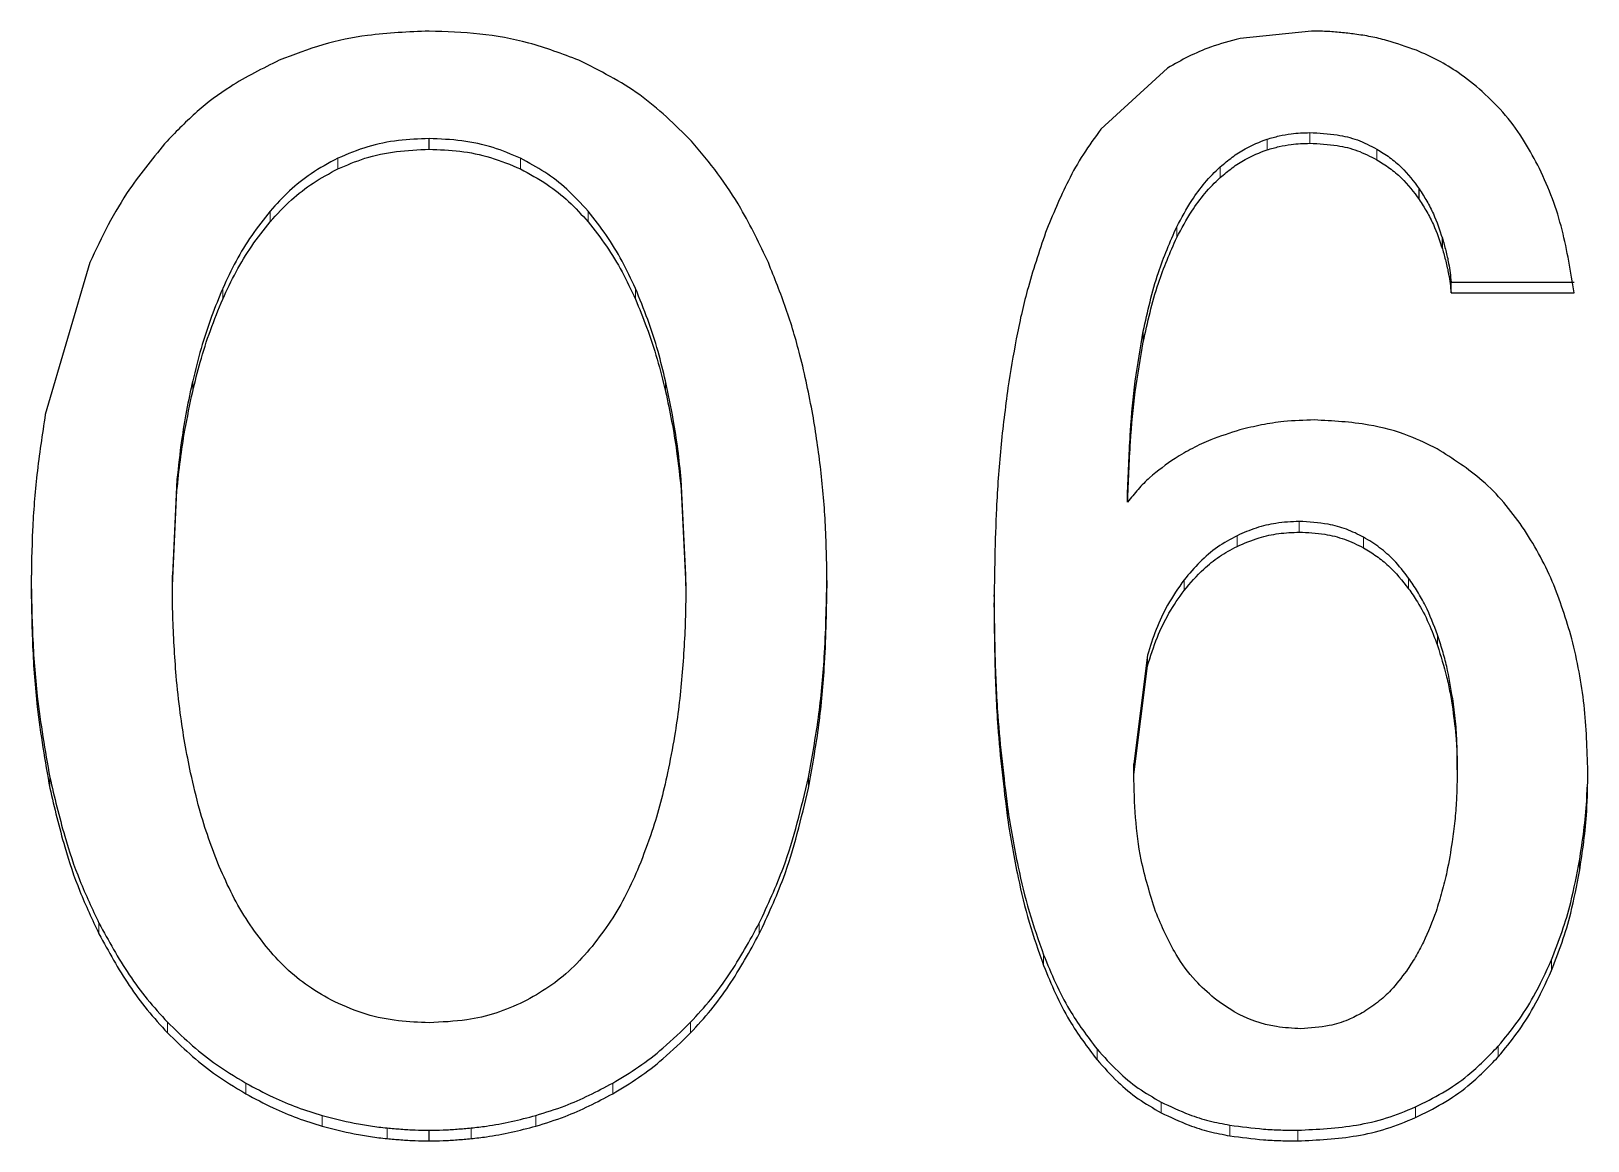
# Model space of a CAD drawing. Header units: millimetres. Extents: x 15 to 1184, y 5 to 836.
# Drawn here: x 608.227 to 608.733, y 653.347 to 653.707 of the extents above; entities that cross this region are included whole.
import ezdxf

# ---------------------------------------------------------------- set-up
doc = ezdxf.new("R2010")
doc.units = ezdxf.units.MM

msp = doc.modelspace()

# ---------------------------------------------------------------- linework, layer by layer
at = {"color": 7, "linetype": 'Continuous', "lineweight": 25}
for p, q in [((608.64286, 653.70748), (608.61964, 653.70506)), ((608.5961, 653.69549), (608.57438, 653.67556)), ((608.35598, 653.66908), (608.35598, 653.67255)), ((608.67792, 653.65269), (608.67792, 653.65616)), ((608.68542, 653.63672), (608.68542, 653.64019)), ((608.24568, 653.63219), (608.23118, 653.58281)), ((608.6883, 653.62238), (608.6883, 653.62585)), ((608.6883, 653.62585), (608.7283, 653.62585)), ((608.6883, 653.62238), (608.7283, 653.62238)), ((608.274, 653.56164), (608.2725, 653.53052)), ((608.43944, 653.53052), (608.43796, 653.56164)), ((608.2725, 653.52705), (608.274, 653.55817)), ((608.43796, 653.55817), (608.43944, 653.52705)), ((608.5831, 653.55429), (608.5831, 653.55776)), ((608.2725, 653.52705), (608.2725, 653.53052)), ((608.43944, 653.52705), (608.43944, 653.53052)), ((608.58952, 653.5045), (608.58508, 653.46923)), ((608.58508, 653.46575), (608.58952, 653.50103)), ((608.58508, 653.46575), (608.58508, 653.46923)), ((608.69028, 653.46723), (608.69028, 653.4707)), ((608.35598, 653.34659), (608.35598, 653.35006))]:
    msp.add_line(p, q, dxfattribs=at)
at = {"color": 8, "linetype": 'Continuous', "lineweight": 18}
for p, q in [((608.62846, 653.6689), (608.62846, 653.67237)), ((608.64236, 653.67101), (608.64236, 653.67448)), ((608.32626, 653.66266), (608.32626, 653.66613)), ((608.38568, 653.66266), (608.38568, 653.66613)), ((608.6641, 653.66567), (608.6641, 653.66914)), ((608.61322, 653.6599), (608.61322, 653.66337)), ((608.30428, 653.64548), (608.30428, 653.64895)), ((608.40766, 653.64548), (608.40766, 653.64895)), ((608.59906, 653.64038), (608.59906, 653.64385)), ((608.28888, 653.62035), (608.28888, 653.62382)), ((608.42306, 653.62035), (608.42306, 653.62382)), ((608.5882, 653.6064), (608.5882, 653.60988)), ((608.2791, 653.59027), (608.2791, 653.59375)), ((608.43286, 653.59027), (608.43286, 653.59375)), ((608.274, 653.55817), (608.274, 653.56164)), ((608.43796, 653.55817), (608.43796, 653.56164)), ((608.61866, 653.53993), (608.61866, 653.5434)), ((608.6389, 653.54456), (608.6389, 653.54803)), ((608.65982, 653.53946), (608.65982, 653.54293)), ((608.60146, 653.52559), (608.60146, 653.52906)), ((608.67446, 653.52616), (608.67446, 653.52963)), ((608.68386, 653.50767), (608.68386, 653.51114)), ((608.58952, 653.50103), (608.58952, 653.5045)), ((608.68878, 653.48701), (608.68878, 653.49048)), ((608.23266, 653.46477), (608.23266, 653.4613)), ((608.47928, 653.4613), (608.47928, 653.46477)), ((608.544, 653.45157), (608.544, 653.45505)), ((608.73002, 653.43422), (608.73002, 653.43769)), ((608.24864, 653.41387), (608.24864, 653.41735)), ((608.46332, 653.41387), (608.46332, 653.41735)), ((608.55578, 653.40359), (608.55578, 653.40707)), ((608.7209, 653.40196), (608.7209, 653.40543)), ((608.27094, 653.38171), (608.27094, 653.38518)), ((608.441, 653.38171), (608.441, 653.38518)), ((608.57314, 653.37295), (608.57314, 653.37642)), ((608.7036, 653.37391), (608.7036, 653.37738)), ((608.29638, 653.36192), (608.29638, 653.36539)), ((608.41566, 653.36192), (608.41566, 653.36539)), ((608.59396, 653.35575), (608.59396, 653.35922)), ((608.67668, 653.35414), (608.67668, 653.35761)), ((608.32124, 653.35138), (608.32124, 653.35485)), ((608.39072, 653.35138), (608.39072, 653.35485)), ((608.61636, 653.34823), (608.61636, 653.3517)), ((608.34232, 653.34732), (608.34232, 653.35079)), ((608.36964, 653.34732), (608.36964, 653.35079)), ((608.63842, 653.34659), (608.63842, 653.35006))]:
    msp.add_line(p, q, dxfattribs=at)
at = {"color": 7, "linetype": 'Continuous', "lineweight": 25}
for points, knots in [([(608.35598, 653.70748), (608.34929, 653.70721), (608.33766, 653.70674), (608.32124, 653.70343), (608.31193, 653.69983), (608.30724, 653.69801)], [0, 0, 0, 0, 0.400892, 0.697718, 1, 1, 1, 1]), ([(608.4047, 653.69801), (608.3993, 653.70006), (608.38886, 653.70403), (608.37236, 653.70691), (608.36147, 653.70729), (608.35598, 653.70748)], [0, 0, 0, 0, 0.346299, 0.670457, 1, 1, 1, 1]), ([(608.65702, 653.70652), (608.65549, 653.70669), (608.65238, 653.70704), (608.64766, 653.70744), (608.64446, 653.70747), (608.64286, 653.70748)], [0, 0, 0, 0, 0.324482, 0.661796, 1, 1, 1, 1]), ([(608.67702, 653.70124), (608.67378, 653.70238), (608.66891, 653.7041), (608.66219, 653.70575), (608.65874, 653.70626), (608.65702, 653.70652)], [0, 0, 0, 0, 0.496778, 0.747751, 1, 1, 1, 1]), ([(608.61964, 653.70506), (608.6164, 653.70422), (608.61067, 653.70272), (608.60285, 653.69931), (608.59835, 653.69677), (608.5961, 653.69549)], [0, 0, 0, 0, 0.392153, 0.694727, 1, 1, 1, 1]), ([(608.69842, 653.68787), (608.69585, 653.68997), (608.69131, 653.69368), (608.6841, 653.69815), (608.67939, 653.7002), (608.67702, 653.70124)], [0, 0, 0, 0, 0.393418, 0.694822, 1, 1, 1, 1]), ([(608.30724, 653.69801), (608.30184, 653.69533), (608.29239, 653.69063), (608.28027, 653.68152), (608.27396, 653.67502), (608.27078, 653.67174)], [0, 0, 0, 0, 0.398122, 0.696495, 1, 1, 1, 1]), ([(608.44126, 653.67174), (608.43589, 653.67706), (608.42513, 653.68775), (608.41152, 653.69458), (608.4047, 653.69801)], [0, 0, 0, 0, 0.498903, 1, 1, 1, 1]), ([(608.71702, 653.66283), (608.71546, 653.66574), (608.71224, 653.67176), (608.70621, 653.68038), (608.70103, 653.68535), (608.69842, 653.68787)], [0, 0, 0, 0, 0.315992, 0.654452, 1, 1, 1, 1]), ([(608.57438, 653.67556), (608.57243, 653.67289), (608.56853, 653.66755), (608.5623, 653.6564), (608.55874, 653.64767), (608.55642, 653.64199)], [0, 0, 0, 0, 0.259144, 0.518118, 1, 1, 1, 1]), ([(608.27078, 653.67174), (608.26655, 653.66663), (608.25943, 653.65803), (608.25138, 653.64453), (608.24758, 653.63631), (608.24568, 653.63219)], [0, 0, 0, 0, 0.421832, 0.709724, 1, 1, 1, 1]), ([(608.35598, 653.67255), (608.35264, 653.67241), (608.34591, 653.67213), (608.3358, 653.67018), (608.32947, 653.66749), (608.32626, 653.66613)], [0, 0, 0, 0, 0.326685, 0.658845, 1, 1, 1, 1]), ([(608.38568, 653.66613), (608.38276, 653.66738), (608.37664, 653.67001), (608.36657, 653.67209), (608.35953, 653.6724), (608.35598, 653.67255)], [0, 0, 0, 0, 0.311365, 0.651833, 1, 1, 1, 1]), ([(608.46628, 653.63219), (608.46345, 653.63815), (608.45869, 653.64819), (608.45005, 653.66132), (608.4442, 653.66825), (608.44126, 653.67174)], [0, 0, 0, 0, 0.4218888, 0.7095823, 1, 1, 1, 1]), ([(608.61322, 653.66337), (608.61449, 653.66443), (608.61704, 653.66655), (608.622, 653.66986), (608.62601, 653.67142), (608.62846, 653.67237)], [0, 0, 0, 0, 0.279849, 0.559827, 1, 1, 1, 1]), ([(608.62846, 653.67237), (608.62974, 653.67273), (608.63231, 653.67346), (608.63695, 653.67432), (608.64032, 653.67442), (608.64236, 653.67448)], [0, 0, 0, 0, 0.283895, 0.567848, 1, 1, 1, 1]), ([(608.62846, 653.6689), (608.62974, 653.66926), (608.63231, 653.66999), (608.63695, 653.67085), (608.64032, 653.67095), (608.64236, 653.67101)], [0, 0, 0, 0, 0.2839, 0.567852, 1, 1, 1, 1]), ([(608.64236, 653.67448), (608.64533, 653.67433), (608.65056, 653.67408), (608.65796, 653.67231), (608.66203, 653.67021), (608.6641, 653.66914)], [0, 0, 0, 0, 0.3939, 0.691861, 1, 1, 1, 1]), ([(608.64236, 653.67101), (608.64533, 653.67086), (608.65056, 653.67061), (608.65796, 653.66883), (608.66203, 653.66674), (608.6641, 653.66567)], [0, 0, 0, 0, 0.393897, 0.691861, 1, 1, 1, 1]), ([(608.32626, 653.66613), (608.32332, 653.66454), (608.31775, 653.66152), (608.31039, 653.65565), (608.30633, 653.6512), (608.30428, 653.64895)], [0, 0, 0, 0, 0.35511, 0.67465, 1, 1, 1, 1]), ([(608.32626, 653.66266), (608.32918, 653.66391), (608.33529, 653.66654), (608.34538, 653.66862), (608.35242, 653.66892), (608.35598, 653.66908)], [0, 0, 0, 0, 0.310858, 0.651573, 1, 1, 1, 1]), ([(608.35598, 653.66908), (608.35932, 653.66894), (608.36604, 653.66866), (608.37614, 653.6667), (608.38247, 653.66402), (608.38568, 653.66266)], [0, 0, 0, 0, 0.326878, 0.658954, 1, 1, 1, 1]), ([(608.40766, 653.64895), (608.40542, 653.65141), (608.40117, 653.65607), (608.39371, 653.66182), (608.38837, 653.66468), (608.38568, 653.66613)], [0, 0, 0, 0, 0.354971, 0.674395, 1, 1, 1, 1]), ([(608.61322, 653.6599), (608.61449, 653.66096), (608.61704, 653.66308), (608.622, 653.66639), (608.62601, 653.66795), (608.62846, 653.6689)], [0, 0, 0, 0, 0.27984, 0.559821, 1, 1, 1, 1]), ([(608.6641, 653.66914), (608.66551, 653.66826), (608.66833, 653.6665), (608.67327, 653.66241), (608.67609, 653.65862), (608.67792, 653.65616)], [0, 0, 0, 0, 0.260089, 0.520267, 1, 1, 1, 1]), ([(608.6641, 653.66567), (608.66551, 653.66479), (608.66833, 653.66302), (608.67327, 653.65894), (608.67609, 653.65515), (608.67792, 653.65269)], [0, 0, 0, 0, 0.260077, 0.520254, 1, 1, 1, 1]), ([(608.30428, 653.64548), (608.30652, 653.64792), (608.31079, 653.65256), (608.31823, 653.65834), (608.32356, 653.66121), (608.32626, 653.66266)], [0, 0, 0, 0, 0.354928, 0.674375, 1, 1, 1, 1]), ([(608.38568, 653.66266), (608.38861, 653.66107), (608.39419, 653.65806), (608.40157, 653.65221), (608.40562, 653.64774), (608.40766, 653.64548)], [0, 0, 0, 0, 0.3550089, 0.6744414, 1, 1, 1, 1]), ([(608.59906, 653.64385), (608.60063, 653.64675), (608.60334, 653.65173), (608.60805, 653.65833), (608.61149, 653.66168), (608.61322, 653.66337)], [0, 0, 0, 0, 0.408917, 0.702034, 1, 1, 1, 1]), ([(608.59906, 653.64038), (608.60063, 653.64328), (608.60334, 653.64825), (608.60805, 653.65486), (608.61149, 653.65821), (608.61322, 653.6599)], [0, 0, 0, 0, 0.408913, 0.702026, 1, 1, 1, 1]), ([(608.7283, 653.62238), (608.72718, 653.62923), (608.72549, 653.63958), (608.72144, 653.65309), (608.7185, 653.65957), (608.71702, 653.66283)], [0, 0, 0, 0, 0.4942792, 0.7458989, 1, 1, 1, 1]), ([(608.67792, 653.65616), (608.67876, 653.65485), (608.68043, 653.65222), (608.68316, 653.64697), (608.68453, 653.64284), (608.68542, 653.64019)], [0, 0, 0, 0, 0.263512, 0.527037, 1, 1, 1, 1]), ([(608.67792, 653.65269), (608.67876, 653.65138), (608.68043, 653.64875), (608.68316, 653.64349), (608.68453, 653.63937), (608.68542, 653.63672)], [0, 0, 0, 0, 0.263495, 0.527038, 1, 1, 1, 1]), ([(608.30428, 653.64895), (608.30223, 653.64635), (608.29817, 653.64118), (608.29305, 653.63273), (608.29027, 653.6268), (608.28888, 653.62382)], [0, 0, 0, 0, 0.334944, 0.666074, 1, 1, 1, 1]), ([(608.28888, 653.62035), (608.29028, 653.62333), (608.29306, 653.62927), (608.29818, 653.63772), (608.30224, 653.64289), (608.30428, 653.64548)], [0, 0, 0, 0, 0.334806, 0.665851, 1, 1, 1, 1]), ([(608.42306, 653.62382), (608.42166, 653.62681), (608.41888, 653.63274), (608.41376, 653.64119), (608.4097, 653.64636), (608.40766, 653.64895)], [0, 0, 0, 0, 0.334805, 0.665837, 1, 1, 1, 1]), ([(608.40766, 653.64548), (608.4097, 653.64288), (608.41377, 653.63771), (608.41889, 653.62925), (608.42166, 653.62333), (608.42306, 653.62035)], [0, 0, 0, 0, 0.334934, 0.666074, 1, 1, 1, 1]), ([(608.55642, 653.64199), (608.55432, 653.63575), (608.55049, 653.6244), (608.54674, 653.60744), (608.54502, 653.59681), (608.54416, 653.59149)], [0, 0, 0, 0, 0.379319, 0.689182, 1, 1, 1, 1]), ([(608.5882, 653.60988), (608.5889, 653.61309), (608.59031, 653.6195), (608.59347, 653.63101), (608.59692, 653.63894), (608.59906, 653.64385)], [0, 0, 0, 0, 0.275932, 0.551909, 1, 1, 1, 1]), ([(608.5882, 653.6064), (608.5889, 653.60961), (608.59031, 653.61603), (608.59347, 653.62754), (608.59692, 653.63547), (608.59906, 653.64038)], [0, 0, 0, 0, 0.275932, 0.551909, 1, 1, 1, 1]), ([(608.68542, 653.64019), (608.68581, 653.63883), (608.68659, 653.63611), (608.68766, 653.63134), (608.68806, 653.62789), (608.6883, 653.62585)], [0, 0, 0, 0, 0.289654, 0.579351, 1, 1, 1, 1]), ([(608.68542, 653.63672), (608.68581, 653.63536), (608.68659, 653.63264), (608.68766, 653.62786), (608.68806, 653.62442), (608.6883, 653.62238)], [0, 0, 0, 0, 0.289661, 0.57934, 1, 1, 1, 1]), ([(608.48076, 653.58281), (608.47947, 653.58926), (608.47715, 653.60089), (608.47221, 653.61739), (608.46826, 653.62724), (608.46628, 653.63219)], [0, 0, 0, 0, 0.382786, 0.690577, 1, 1, 1, 1]), ([(608.28888, 653.62382), (608.28763, 653.62078), (608.285, 653.61438), (608.2817, 653.60433), (608.27997, 653.59728), (608.2791, 653.59375)], [0, 0, 0, 0, 0.311585, 0.655109, 1, 1, 1, 1]), ([(608.2791, 653.59027), (608.27988, 653.59347), (608.28152, 653.60018), (608.28474, 653.61024), (608.2875, 653.61698), (608.28888, 653.62035)], [0, 0, 0, 0, 0.311576, 0.655097, 1, 1, 1, 1]), ([(608.43286, 653.59375), (608.43207, 653.59694), (608.43043, 653.60365), (608.4272, 653.61372), (608.42444, 653.62045), (608.42306, 653.62382)], [0, 0, 0, 0, 0.3115047, 0.6550529, 1, 1, 1, 1]), ([(608.42306, 653.62035), (608.42431, 653.61731), (608.42695, 653.61091), (608.43024, 653.60086), (608.43199, 653.59381), (608.43286, 653.59027)], [0, 0, 0, 0, 0.31153, 0.655089, 1, 1, 1, 1]), ([(608.5831, 653.55776), (608.58335, 653.56432), (608.58382, 653.57632), (608.58536, 653.59374), (608.58725, 653.60449), (608.5882, 653.60988)], [0, 0, 0, 0, 0.375865, 0.687377, 1, 1, 1, 1]), ([(608.5831, 653.55429), (608.58335, 653.56085), (608.58382, 653.57285), (608.58536, 653.59027), (608.58725, 653.60102), (608.5882, 653.6064)], [0, 0, 0, 0, 0.375872, 0.687384, 1, 1, 1, 1]), ([(608.2791, 653.59375), (608.27841, 653.59053), (608.27703, 653.58411), (608.27525, 653.57341), (608.27445, 653.56589), (608.274, 653.56164)], [0, 0, 0, 0, 0.302925, 0.605863, 1, 1, 1, 1]), ([(608.274, 653.55817), (608.27434, 653.56143), (608.27501, 653.56797), (608.27665, 653.57869), (608.27822, 653.58609), (608.2791, 653.59027)], [0, 0, 0, 0, 0.302931, 0.605873, 1, 1, 1, 1]), ([(608.43796, 653.56164), (608.43762, 653.56491), (608.43694, 653.57144), (608.43529, 653.58216), (608.43374, 653.58956), (608.43286, 653.59375)], [0, 0, 0, 0, 0.302944, 0.605879, 1, 1, 1, 1]), ([(608.43286, 653.59027), (608.43354, 653.58706), (608.43491, 653.58063), (608.4367, 653.56993), (608.4375, 653.56242), (608.43796, 653.55817)], [0, 0, 0, 0, 0.302925, 0.605864, 1, 1, 1, 1]), ([(608.54416, 653.59149), (608.54332, 653.58498), (608.54163, 653.57194), (608.54004, 653.54833), (608.53979, 653.53124), (608.53964, 653.52073)], [0, 0, 0, 0, 0.27768, 0.555314, 1, 1, 1, 1]), ([(608.23118, 653.58281), (608.2302, 653.57631), (608.22831, 653.56383), (608.22685, 653.5452), (608.22667, 653.53311), (608.22658, 653.52705)], [0, 0, 0, 0, 0.351878, 0.675482, 1, 1, 1, 1]), ([(608.48538, 653.52705), (608.48527, 653.53362), (608.48507, 653.54622), (608.48355, 653.56485), (608.48169, 653.57682), (608.48076, 653.58281)], [0, 0, 0, 0, 0.351805, 0.675368, 1, 1, 1, 1]), ([(608.64384, 653.58103), (608.6405, 653.58093), (608.63474, 653.58075), (608.62663, 653.57953), (608.62192, 653.57837), (608.61956, 653.57779)], [0, 0, 0, 0, 0.407626, 0.702856, 1, 1, 1, 1]), ([(608.68376, 653.57164), (608.68076, 653.57311), (608.67369, 653.57658), (608.66023, 653.58015), (608.64976, 653.58072), (608.64384, 653.58103)], [0, 0, 0, 0, 0.242053, 0.571218, 1, 1, 1, 1]), ([(608.61956, 653.57779), (608.61638, 653.57678), (608.61112, 653.57512), (608.60411, 653.5719), (608.60037, 653.56967), (608.5985, 653.56855)], [0, 0, 0, 0, 0.43307, 0.71544, 1, 1, 1, 1]), ([(608.5985, 653.56855), (608.59566, 653.56655), (608.59136, 653.56353), (608.5864, 653.55852), (608.5842, 653.5557), (608.5831, 653.55429)], [0, 0, 0, 0, 0.4911199, 0.7443274, 1, 1, 1, 1]), ([(608.71142, 653.54633), (608.70947, 653.549), (608.70557, 653.55435), (608.6967, 653.56338), (608.68882, 653.56841), (608.68376, 653.57164)], [0, 0, 0, 0, 0.263191, 0.526419, 1, 1, 1, 1]), ([(608.61866, 653.5434), (608.61651, 653.54222), (608.61215, 653.53982), (608.60638, 653.5349), (608.60311, 653.53102), (608.60146, 653.52906)], [0, 0, 0, 0, 0.324316, 0.658451, 1, 1, 1, 1]), ([(608.6389, 653.54803), (608.63635, 653.54791), (608.63162, 653.54769), (608.62478, 653.54605), (608.62072, 653.54429), (608.61866, 653.5434)], [0, 0, 0, 0, 0.364028, 0.678577, 1, 1, 1, 1]), ([(608.61866, 653.53993), (608.62102, 653.54093), (608.62539, 653.54279), (608.63225, 653.54428), (608.63667, 653.54447), (608.6389, 653.54456)], [0, 0, 0, 0, 0.367701, 0.680484, 1, 1, 1, 1]), ([(608.65982, 653.54293), (608.65798, 653.54384), (608.65431, 653.54567), (608.64725, 653.54756), (608.64205, 653.54785), (608.6389, 653.54803)], [0, 0, 0, 0, 0.283075, 0.565929, 1, 1, 1, 1]), ([(608.6389, 653.54456), (608.64166, 653.54442), (608.64664, 653.54416), (608.65375, 653.54244), (608.65778, 653.54046), (608.65982, 653.53946)], [0, 0, 0, 0, 0.381344, 0.686116, 1, 1, 1, 1]), ([(608.72756, 653.50985), (608.72565, 653.51615), (608.72275, 653.52568), (608.71688, 653.53773), (608.71324, 653.54345), (608.71142, 653.54633)], [0, 0, 0, 0, 0.4929089, 0.7454018, 1, 1, 1, 1]), ([(608.60146, 653.52559), (608.60351, 653.52799), (608.60696, 653.53202), (608.61286, 653.53677), (608.61671, 653.53887), (608.61866, 653.53993)], [0, 0, 0, 0, 0.419231, 0.706618, 1, 1, 1, 1]), ([(608.67446, 653.52963), (608.67292, 653.53162), (608.67012, 653.53522), (608.6651, 653.53964), (608.66159, 653.54183), (608.65982, 653.54293)], [0, 0, 0, 0, 0.379115, 0.68655, 1, 1, 1, 1]), ([(608.65982, 653.53946), (608.66124, 653.53859), (608.66407, 653.53685), (608.66927, 653.53266), (608.67238, 653.52876), (608.67446, 653.52616)], [0, 0, 0, 0, 0.249658, 0.499381, 1, 1, 1, 1]), ([(608.22658, 653.53052), (608.22668, 653.52395), (608.2269, 653.51082), (608.22845, 653.48881), (608.23112, 653.47355), (608.23266, 653.46477)], [0, 0, 0, 0, 0.297986, 0.596015, 1, 1, 1, 1]), ([(608.47928, 653.46477), (608.48047, 653.47124), (608.48285, 653.48418), (608.48484, 653.50564), (608.48515, 653.52059), (608.48533, 653.52898)], [0, 0, 0, 0, 0.305274, 0.610437, 1, 1, 1, 1]), ([(608.60146, 653.52906), (608.59957, 653.52636), (608.596, 653.52126), (608.59219, 653.51289), (608.59041, 653.50731), (608.58952, 653.5045)], [0, 0, 0, 0, 0.358918, 0.677497, 1, 1, 1, 1]), ([(608.68386, 653.51114), (608.68263, 653.51435), (608.68079, 653.51919), (608.67743, 653.52528), (608.67545, 653.52818), (608.67446, 653.52963)], [0, 0, 0, 0, 0.4946425, 0.7465656, 1, 1, 1, 1]), ([(608.22658, 653.52705), (608.22668, 653.52048), (608.2269, 653.50735), (608.22845, 653.48534), (608.23112, 653.47008), (608.23266, 653.4613)], [0, 0, 0, 0, 0.297992, 0.59602, 1, 1, 1, 1]), ([(608.27374, 653.49778), (608.2735, 653.50105), (608.27303, 653.50756), (608.27259, 653.51732), (608.27253, 653.5238), (608.2725, 653.52705)], [0, 0, 0, 0, 0.336129, 0.667943, 1, 1, 1, 1]), ([(608.43944, 653.52705), (608.43942, 653.52376), (608.43939, 653.51724), (608.43891, 653.50748), (608.43844, 653.50101), (608.4382, 653.49778)], [0, 0, 0, 0, 0.33617, 0.667987, 1, 1, 1, 1]), ([(608.47928, 653.4613), (608.48047, 653.46777), (608.48285, 653.4807), (608.48488, 653.50268), (608.4852, 653.51815), (608.48538, 653.52705)], [0, 0, 0, 0, 0.298149, 0.596194, 1, 1, 1, 1]), ([(608.53964, 653.5242), (608.53971, 653.51763), (608.53985, 653.5045), (608.54084, 653.4814), (608.54281, 653.46496), (608.544, 653.45505)], [0, 0, 0, 0, 0.284103, 0.56822, 1, 1, 1, 1]), ([(608.58952, 653.50103), (608.59053, 653.50416), (608.59242, 653.51006), (608.59635, 653.51837), (608.59975, 653.52317), (608.60146, 653.52559)], [0, 0, 0, 0, 0.360231, 0.677394, 1, 1, 1, 1]), ([(608.67446, 653.52616), (608.67542, 653.52475), (608.67786, 653.52118), (608.68111, 653.51502), (608.68294, 653.51013), (608.68386, 653.50767)], [0, 0, 0, 0, 0.246561, 0.621021, 1, 1, 1, 1]), ([(608.53964, 653.52073), (608.53971, 653.51416), (608.53985, 653.50103), (608.54084, 653.47793), (608.54281, 653.46149), (608.544, 653.45157)], [0, 0, 0, 0, 0.284098, 0.568215, 1, 1, 1, 1]), ([(608.68878, 653.49048), (608.6882, 653.49396), (608.68733, 653.4992), (608.68552, 653.50606), (608.68441, 653.50944), (608.68386, 653.51114)], [0, 0, 0, 0, 0.497691, 0.748554, 1, 1, 1, 1]), ([(608.73274, 653.46674), (608.73251, 653.47394), (608.73218, 653.48479), (608.73003, 653.49916), (608.72838, 653.50628), (608.72756, 653.50985)], [0, 0, 0, 0, 0.496261, 0.747612, 1, 1, 1, 1]), ([(608.68386, 653.50767), (608.68491, 653.5043), (608.6865, 653.49922), (608.68797, 653.49228), (608.68851, 653.48877), (608.68878, 653.48701)], [0, 0, 0, 0, 0.4976685, 0.7485513, 1, 1, 1, 1]), ([(608.27844, 653.46625), (608.2778, 653.46947), (608.27652, 653.47591), (608.27488, 653.48642), (608.27415, 653.49374), (608.27374, 653.49778)], [0, 0, 0, 0, 0.308877, 0.617759, 1, 1, 1, 1]), ([(608.4382, 653.49778), (608.43788, 653.49451), (608.43724, 653.48797), (608.43571, 653.47745), (608.4343, 653.47023), (608.43352, 653.46625)], [0, 0, 0, 0, 0.308921, 0.617832, 1, 1, 1, 1]), ([(608.69028, 653.4707), (608.69026, 653.47235), (608.69021, 653.47647), (608.68979, 653.48308), (608.68912, 653.48801), (608.68878, 653.49048)], [0, 0, 0, 0, 0.248143, 0.623443, 1, 1, 1, 1]), ([(608.68878, 653.48701), (608.68921, 653.48373), (608.68986, 653.47882), (608.69022, 653.47221), (608.69026, 653.46889), (608.69028, 653.46723)], [0, 0, 0, 0, 0.4984899, 0.7490684, 1, 1, 1, 1]), ([(608.23266, 653.46477), (608.23416, 653.45837), (608.23682, 653.44705), (608.24214, 653.43116), (608.24647, 653.42196), (608.24864, 653.41735)], [0, 0, 0, 0, 0.393453, 0.695584, 1, 1, 1, 1]), ([(608.28774, 653.43578), (608.28655, 653.43884), (608.28417, 653.44498), (608.28099, 653.45514), (608.27935, 653.46229), (608.27844, 653.46625)], [0, 0, 0, 0, 0.309275, 0.618555, 1, 1, 1, 1]), ([(608.43352, 653.46625), (608.43279, 653.46304), (608.43134, 653.45663), (608.4283, 653.44643), (608.42567, 653.43957), (608.42422, 653.43578)], [0, 0, 0, 0, 0.309286, 0.618573, 1, 1, 1, 1]), ([(608.46332, 653.41735), (608.46609, 653.42334), (608.47099, 653.43394), (608.47588, 653.44997), (608.47814, 653.45983), (608.47928, 653.46477)], [0, 0, 0, 0, 0.394212, 0.696389, 1, 1, 1, 1]), ([(608.59216, 653.42118), (608.59043, 653.42675), (608.58732, 653.43674), (608.58545, 653.45179), (608.5852, 653.46109), (608.58508, 653.46575)], [0, 0, 0, 0, 0.384474, 0.690901, 1, 1, 1, 1]), ([(608.69028, 653.46723), (608.69022, 653.46395), (608.69013, 653.4584), (608.68951, 653.45061), (608.68892, 653.44612), (608.68862, 653.44387)], [0, 0, 0, 0, 0.42042, 0.709952, 1, 1, 1, 1]), ([(608.73002, 653.43422), (608.73052, 653.43747), (608.73153, 653.44396), (608.73256, 653.45481), (608.73267, 653.46242), (608.73274, 653.46674)], [0, 0, 0, 0, 0.301576, 0.603169, 1, 1, 1, 1]), ([(608.23266, 653.4613), (608.23416, 653.4549), (608.23682, 653.44358), (608.24214, 653.42769), (608.24647, 653.41849), (608.24864, 653.41387)], [0, 0, 0, 0, 0.393458, 0.695587, 1, 1, 1, 1]), ([(608.46332, 653.41387), (608.46609, 653.41987), (608.47099, 653.43047), (608.47588, 653.44649), (608.47814, 653.45636), (608.47928, 653.4613)], [0, 0, 0, 0, 0.39421, 0.696384, 1, 1, 1, 1]), ([(608.73002, 653.43769), (608.73052, 653.44094), (608.73151, 653.44743), (608.73235, 653.45542), (608.73245, 653.46016), (608.73248, 653.46161)], [0, 0, 0, 0, 0.409377, 0.818763, 1, 1, 1, 1]), ([(608.544, 653.45505), (608.54508, 653.44856), (608.54697, 653.4372), (608.55085, 653.42114), (608.55413, 653.41177), (608.55578, 653.40707)], [0, 0, 0, 0, 0.398521, 0.698475, 1, 1, 1, 1]), ([(608.544, 653.45157), (608.54508, 653.44509), (608.54697, 653.43373), (608.55085, 653.41767), (608.55413, 653.40829), (608.55578, 653.40359)], [0, 0, 0, 0, 0.398514, 0.698468, 1, 1, 1, 1]), ([(608.68862, 653.44387), (608.6881, 653.44062), (608.68723, 653.43516), (608.68536, 653.42761), (608.68402, 653.42333), (608.68336, 653.42118)], [0, 0, 0, 0, 0.422998, 0.711136, 1, 1, 1, 1]), ([(608.7209, 653.40543), (608.72209, 653.4085), (608.72447, 653.41464), (608.72768, 653.42538), (608.72915, 653.43315), (608.73002, 653.43769)], [0, 0, 0, 0, 0.2936742, 0.5873481, 1, 1, 1, 1]), ([(608.30296, 653.40984), (608.30096, 653.41247), (608.29693, 653.4178), (608.29187, 653.42652), (608.28912, 653.43268), (608.28774, 653.43578)], [0, 0, 0, 0, 0.328175, 0.662646, 1, 1, 1, 1]), ([(608.42422, 653.43578), (608.42289, 653.43276), (608.4202, 653.42667), (608.41514, 653.41794), (608.41104, 653.41255), (608.40898, 653.40984)], [0, 0, 0, 0, 0.327908, 0.662279, 1, 1, 1, 1]), ([(608.7209, 653.40196), (608.72209, 653.40503), (608.72447, 653.41116), (608.72768, 653.42191), (608.72915, 653.42968), (608.73002, 653.43422)], [0, 0, 0, 0, 0.293682, 0.587352, 1, 1, 1, 1]), ([(608.24864, 653.41735), (608.25176, 653.41167), (608.25646, 653.40311), (608.26421, 653.39252), (608.26869, 653.38763), (608.27094, 653.38518)], [0, 0, 0, 0, 0.4948284, 0.7464881, 1, 1, 1, 1]), ([(608.441, 653.38518), (608.44324, 653.38762), (608.44772, 653.3925), (608.45547, 653.40309), (608.46019, 653.41166), (608.46332, 653.41735)], [0, 0, 0, 0, 0.252286, 0.504477, 1, 1, 1, 1]), ([(608.61126, 653.39298), (608.60916, 653.39483), (608.60443, 653.39902), (608.59761, 653.40841), (608.5942, 653.41641), (608.59216, 653.42118)], [0, 0, 0, 0, 0.242719, 0.547837, 1, 1, 1, 1]), ([(608.68336, 653.42118), (608.68208, 653.41783), (608.68016, 653.41278), (608.67675, 653.40638), (608.67473, 653.40333), (608.67372, 653.4018)], [0, 0, 0, 0, 0.495383, 0.74699, 1, 1, 1, 1]), ([(608.24864, 653.41387), (608.25176, 653.4082), (608.25646, 653.39964), (608.26421, 653.38905), (608.26869, 653.38416), (608.27094, 653.38171)], [0, 0, 0, 0, 0.4948284, 0.7464881, 1, 1, 1, 1]), ([(608.441, 653.38171), (608.44324, 653.38415), (608.44772, 653.38902), (608.45547, 653.39962), (608.46019, 653.40819), (608.46332, 653.41387)], [0, 0, 0, 0, 0.252286, 0.504485, 1, 1, 1, 1]), ([(608.32528, 653.39176), (608.32237, 653.39339), (608.31673, 653.39656), (608.3092, 653.40268), (608.30505, 653.40743), (608.30296, 653.40984)], [0, 0, 0, 0, 0.344506, 0.668919, 1, 1, 1, 1]), ([(608.40898, 653.40984), (608.4068, 653.40734), (608.40256, 653.40248), (608.39499, 653.39642), (608.38947, 653.39332), (608.38668, 653.39176)], [0, 0, 0, 0, 0.344788, 0.669161, 1, 1, 1, 1]), ([(608.55578, 653.40707), (608.55703, 653.40402), (608.55955, 653.39794), (608.56487, 653.38739), (608.57, 653.38058), (608.57314, 653.37642)], [0, 0, 0, 0, 0.27968, 0.559454, 1, 1, 1, 1]), ([(608.55578, 653.40359), (608.55703, 653.40055), (608.55955, 653.39447), (608.56487, 653.38392), (608.57, 653.37711), (608.57314, 653.37295)], [0, 0, 0, 0, 0.27968, 0.559454, 1, 1, 1, 1]), ([(608.67372, 653.4018), (608.67212, 653.39968), (608.66934, 653.39598), (608.6644, 653.39146), (608.66102, 653.38929), (608.65932, 653.38819)], [0, 0, 0, 0, 0.39888, 0.696547, 1, 1, 1, 1]), ([(608.7036, 653.37738), (608.7057, 653.37994), (608.7099, 653.38505), (608.71586, 653.39438), (608.71906, 653.40141), (608.7209, 653.40543)], [0, 0, 0, 0, 0.299304, 0.59859, 1, 1, 1, 1]), ([(608.7036, 653.37391), (608.7057, 653.37647), (608.7099, 653.38158), (608.71586, 653.39091), (608.71906, 653.39793), (608.7209, 653.40196)], [0, 0, 0, 0, 0.2993136, 0.5985904, 1, 1, 1, 1]), ([(608.35598, 653.38502), (608.35264, 653.38515), (608.34574, 653.38542), (608.33528, 653.38744), (608.32864, 653.3903), (608.32528, 653.39176)], [0, 0, 0, 0, 0.315937, 0.653126, 1, 1, 1, 1]), ([(608.38668, 653.39176), (608.38372, 653.39046), (608.3778, 653.38786), (608.36741, 653.38554), (608.36008, 653.38521), (608.35598, 653.38502)], [0, 0, 0, 0, 0.306133, 0.612051, 1, 1, 1, 1]), ([(608.6394, 653.38307), (608.63676, 653.38321), (608.62926, 653.38362), (608.6194, 653.38703), (608.61338, 653.39143), (608.61126, 653.39298)], [0, 0, 0, 0, 0.260947, 0.739886, 1, 1, 1, 1]), ([(608.65932, 653.38819), (608.65784, 653.38741), (608.65447, 653.38563), (608.64778, 653.38361), (608.64251, 653.38327), (608.6394, 653.38307)], [0, 0, 0, 0, 0.241027, 0.551771, 1, 1, 1, 1]), ([(608.27094, 653.38518), (608.27331, 653.38287), (608.27805, 653.37825), (608.28642, 653.37141), (608.29282, 653.36754), (608.29638, 653.36539)], [0, 0, 0, 0, 0.307642, 0.615401, 1, 1, 1, 1]), ([(608.27094, 653.38171), (608.27331, 653.3794), (608.27805, 653.37477), (608.28642, 653.36794), (608.29282, 653.36407), (608.29638, 653.36192)], [0, 0, 0, 0, 0.307642, 0.615401, 1, 1, 1, 1]), ([(608.41566, 653.36539), (608.41851, 653.3671), (608.42422, 653.37051), (608.43274, 653.37713), (608.43805, 653.38231), (608.441, 653.38518)], [0, 0, 0, 0, 0.308635, 0.617169, 1, 1, 1, 1]), ([(608.41566, 653.36192), (608.41851, 653.36362), (608.42422, 653.36704), (608.43274, 653.37366), (608.43805, 653.37884), (608.441, 653.38171)], [0, 0, 0, 0, 0.308635, 0.617169, 1, 1, 1, 1]), ([(608.57314, 653.37642), (608.57535, 653.37396), (608.57947, 653.36939), (608.58645, 653.36355), (608.59144, 653.36067), (608.59396, 653.35922)], [0, 0, 0, 0, 0.3664939, 0.6803766, 1, 1, 1, 1]), ([(608.67668, 653.35761), (608.67966, 653.35908), (608.68564, 653.36204), (608.69494, 653.36842), (608.70042, 653.3741), (608.7036, 653.37738)], [0, 0, 0, 0, 0.296175, 0.592458, 1, 1, 1, 1]), ([(608.57314, 653.37295), (608.57535, 653.37048), (608.57947, 653.36591), (608.58645, 653.36008), (608.59144, 653.3572), (608.59396, 653.35575)], [0, 0, 0, 0, 0.366487, 0.680381, 1, 1, 1, 1]), ([(608.67668, 653.35414), (608.67966, 653.35561), (608.68564, 653.35857), (608.69494, 653.36495), (608.70042, 653.37063), (608.7036, 653.37391)], [0, 0, 0, 0, 0.296176, 0.592466, 1, 1, 1, 1]), ([(608.29638, 653.36539), (608.29931, 653.36382), (608.30474, 653.36091), (608.31306, 653.35737), (608.3185, 653.35569), (608.32124, 653.35485)], [0, 0, 0, 0, 0.368922, 0.683423, 1, 1, 1, 1]), ([(608.29638, 653.36192), (608.29931, 653.36035), (608.30474, 653.35744), (608.31306, 653.3539), (608.3185, 653.35222), (608.32124, 653.35138)], [0, 0, 0, 0, 0.368922, 0.683418, 1, 1, 1, 1]), ([(608.39072, 653.35485), (608.3939, 653.35585), (608.39981, 653.35769), (608.4081, 653.36135), (608.41313, 653.36404), (608.41566, 653.36539)], [0, 0, 0, 0, 0.3682397, 0.6833401, 1, 1, 1, 1]), ([(608.39072, 653.35138), (608.3939, 653.35237), (608.39981, 653.35422), (608.4081, 653.35788), (608.41313, 653.36057), (608.41566, 653.36192)], [0, 0, 0, 0, 0.36824, 0.68334, 1, 1, 1, 1]), ([(608.59396, 653.35922), (608.59697, 653.35779), (608.60204, 653.35539), (608.6096, 653.35299), (608.6141, 653.35213), (608.61636, 653.3517)], [0, 0, 0, 0, 0.421694, 0.709444, 1, 1, 1, 1]), ([(608.63842, 653.35006), (608.64483, 653.35037), (608.65457, 653.35083), (608.66737, 653.35381), (608.67356, 653.35634), (608.67668, 653.35761)], [0, 0, 0, 0, 0.489236, 0.7426293, 1, 1, 1, 1]), ([(608.32124, 653.35485), (608.3247, 653.35397), (608.32989, 653.35264), (608.33695, 653.35139), (608.34053, 653.35099), (608.34232, 653.35079)], [0, 0, 0, 0, 0.498215, 0.7488, 1, 1, 1, 1]), ([(608.32124, 653.35138), (608.3247, 653.3505), (608.32989, 653.34917), (608.33695, 653.34792), (608.34053, 653.34752), (608.34232, 653.34732)], [0, 0, 0, 0, 0.4982122, 0.7488016, 1, 1, 1, 1]), ([(608.36964, 653.35079), (608.3713, 653.35098), (608.37568, 653.35147), (608.38273, 653.35279), (608.38805, 653.35416), (608.39072, 653.35485)], [0, 0, 0, 0, 0.232609, 0.615534, 1, 1, 1, 1]), ([(608.36964, 653.34732), (608.3713, 653.34751), (608.37568, 653.34799), (608.38273, 653.34932), (608.38805, 653.35069), (608.39072, 653.35138)], [0, 0, 0, 0, 0.232607, 0.615534, 1, 1, 1, 1]), ([(608.59396, 653.35575), (608.59697, 653.35432), (608.60204, 653.35191), (608.6096, 653.34951), (608.6141, 653.34866), (608.61636, 653.34823)], [0, 0, 0, 0, 0.4217, 0.709444, 1, 1, 1, 1]), ([(608.61636, 653.3517), (608.62001, 653.35122), (608.62549, 653.3505), (608.63286, 653.35008), (608.63656, 653.35007), (608.63842, 653.35006)], [0, 0, 0, 0, 0.49837, 0.74894, 1, 1, 1, 1]), ([(608.63842, 653.34659), (608.64483, 653.34689), (608.65457, 653.34735), (608.66737, 653.35034), (608.67356, 653.35286), (608.67668, 653.35414)], [0, 0, 0, 0, 0.489237, 0.742632, 1, 1, 1, 1]), ([(608.34232, 653.35079), (608.34382, 653.35066), (608.34684, 653.3504), (608.35139, 653.35009), (608.35445, 653.35007), (608.35598, 653.35006)], [0, 0, 0, 0, 0.33027, 0.664836, 1, 1, 1, 1]), ([(608.34232, 653.34732), (608.34382, 653.34719), (608.34684, 653.34693), (608.35139, 653.34661), (608.35445, 653.3466), (608.35598, 653.34659)], [0, 0, 0, 0, 0.33027, 0.664836, 1, 1, 1, 1]), ([(608.35598, 653.35006), (608.35749, 653.35007), (608.36053, 653.35009), (608.36508, 653.3504), (608.36812, 653.35066), (608.36964, 653.35079)], [0, 0, 0, 0, 0.3315891, 0.6656777, 1, 1, 1, 1]), ([(608.35598, 653.34659), (608.35749, 653.3466), (608.36053, 653.34661), (608.36508, 653.34693), (608.36812, 653.34719), (608.36964, 653.34732)], [0, 0, 0, 0, 0.331588, 0.665676, 1, 1, 1, 1]), ([(608.61636, 653.34823), (608.62001, 653.34775), (608.62549, 653.34702), (608.63286, 653.34661), (608.63656, 653.3466), (608.63842, 653.34659)], [0, 0, 0, 0, 0.4983714, 0.7489396, 1, 1, 1, 1])]:
    msp.add_open_spline(points, degree=3, knots=knots, dxfattribs=at)

doc.saveas('drawing.dxf')
